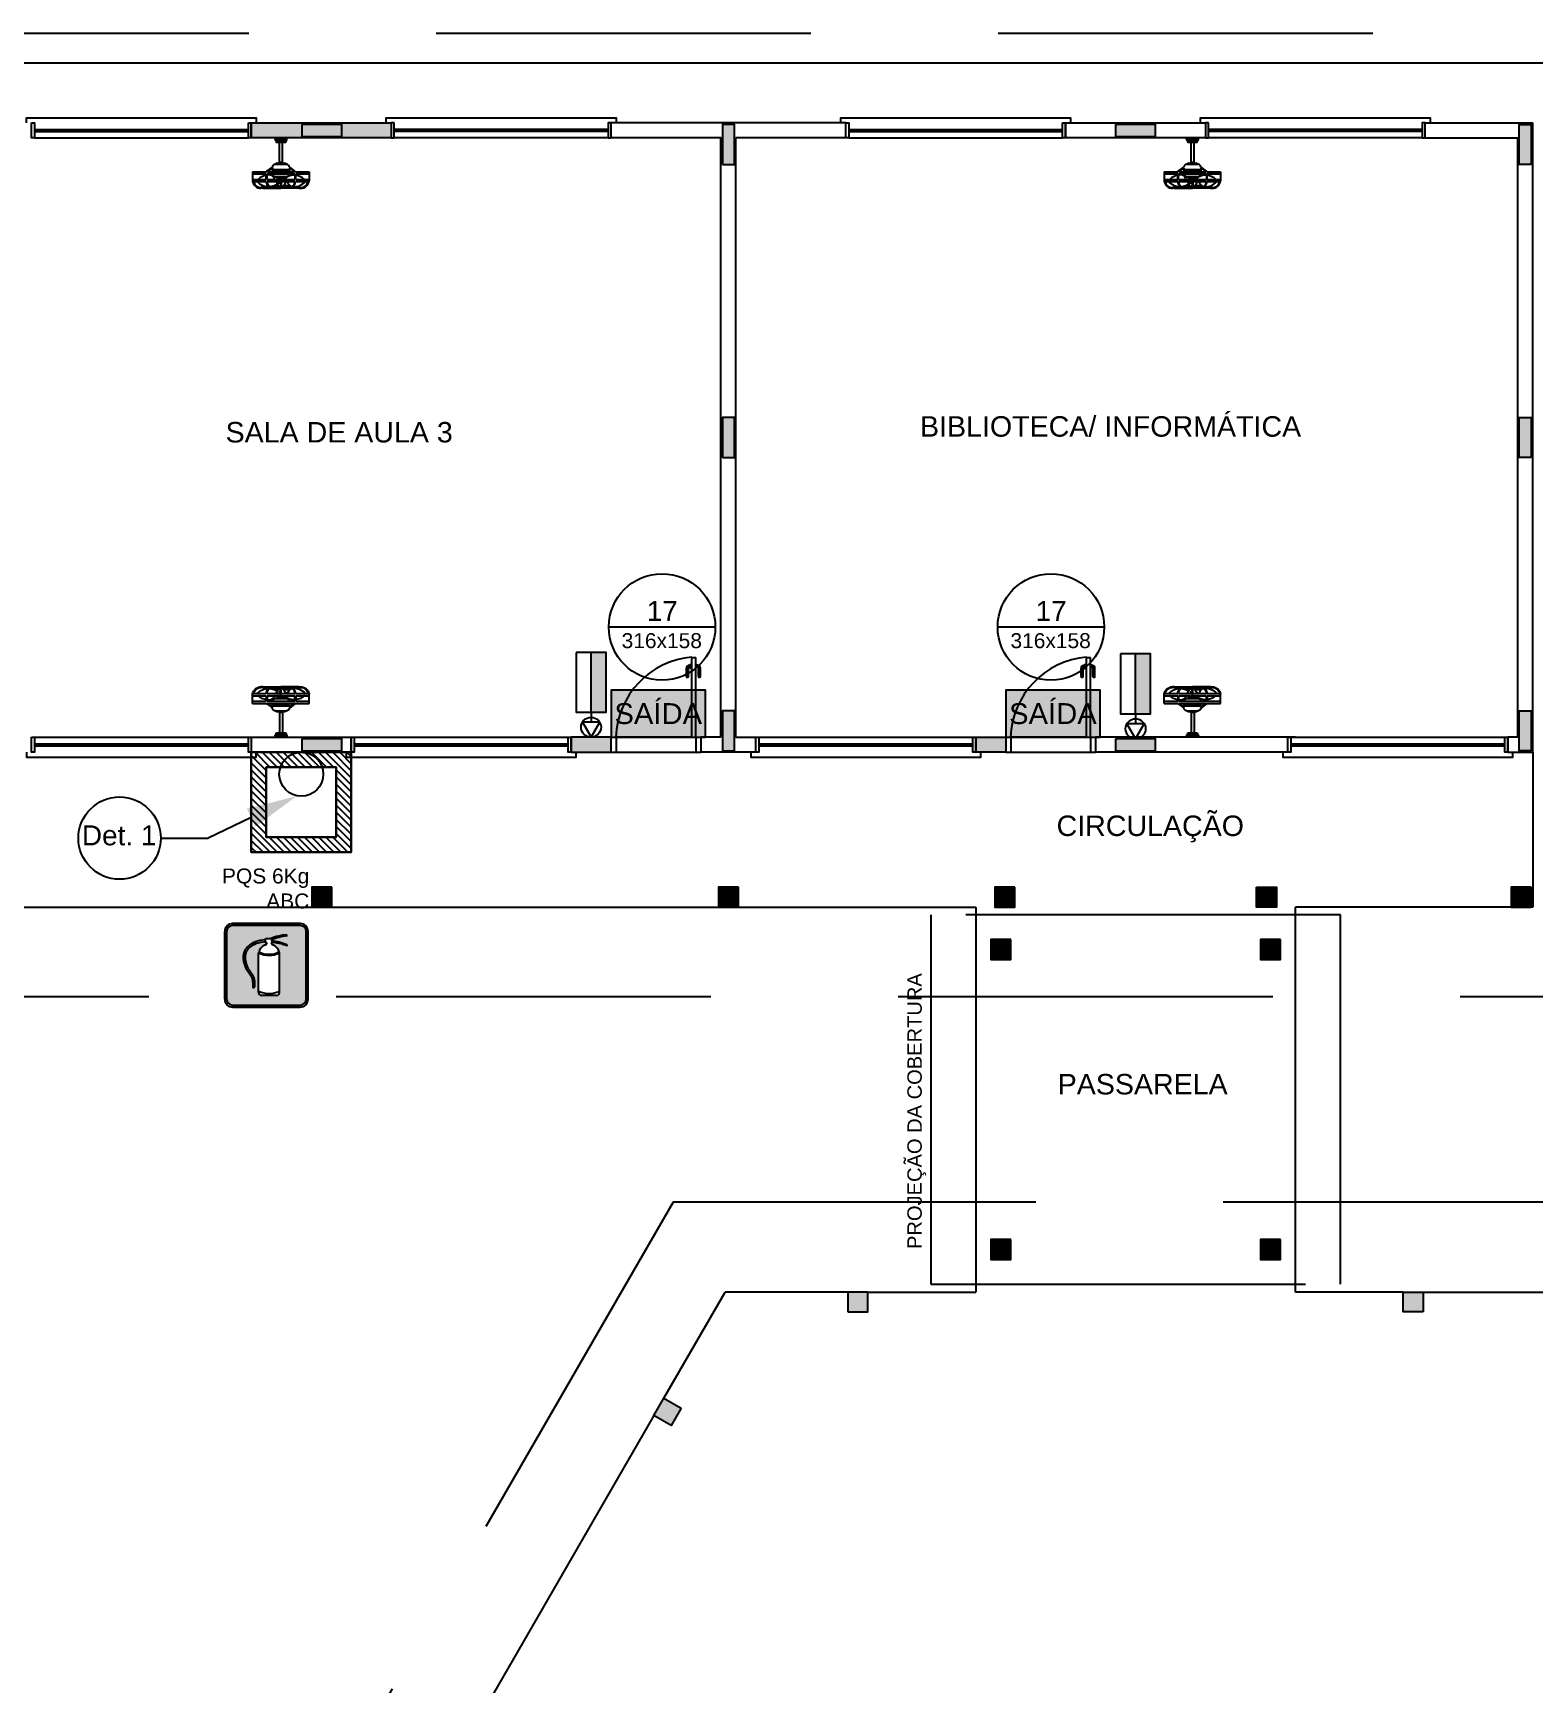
# Model space of a CAD drawing. Header units: centimetres. Extents: x 6807 to 16527, y -130 to 6110.
# Drawn here: x 11061 to 12563, y 3521 to 5174 of the extents above; entities that cross this region are included whole.
import ezdxf
from ezdxf.enums import TextEntityAlignment as Align

# ---------------------------------------------------------------- set-up
doc = ezdxf.new("R2010")
doc.units = ezdxf.units.CM
doc.header["$LTSCALE"] = 10
doc.linetypes.add('TRACEJADO_G', pattern=[0.375, 0.25, -0.125])
for name, color, linetype in [('_TERREO', 7, 'Continuous'), ('A-03_ILU', 3, 'Continuous'), ('A-COTAS', 1, 'Continuous'), ('A-PAREDE', 5, 'Continuous'), ('A-PISOS-CTEL', 2, 'TRACEJADO_G'), ('A-PISOS-NIVEL', 1, 'Continuous'), ('A-PORTA', 3, 'Continuous'), ('A-SOLEIRA', 1, 'Continuous'), ('ACES-I', 251, 'Continuous'), ('AQ-ALV', 251, 'Continuous'), ('AR-ESQ', 2, 'Continuous'), ('ARQ-TXT-1_050', 2, 'Continuous'), ('ARQ-TXT-1_075', 2, 'Continuous'), ('INCENDIO', 5, 'FENCELINE2'), ('s-251', 250, 'Continuous'), ('t20_ILU', 1, 'Continuous'), ('TIPO_A-03_ILU', 3, 'Continuous'), ('TIPO_t20_ILU', 1, 'Continuous'), ('TIPO_t20INC', 1, 'Continuous')]:
    doc.layers.add(name, color=color, linetype=linetype)
doc.styles.add('ESC-50-A20', font='arial.ttf', dxfattribs={"height": 0.1})
doc.styles.add('T15', font='arial.ttf', dxfattribs={"height": 0.15})
doc.styles.add('T20', font='arial.ttf', dxfattribs={"height": 0.2})
doc.linetypes.add('FENCELINE2', pattern='A,6.35,-2.54,[132,ltypeshp.shx,S=2.54,R=0,X=-2.54,Y=0],-2.54,25.4', length=36.83)

# ---------------------------------------------------------------- blocks, each defined once
blk = doc.blocks.new('*U1')
h = blk.add_hatch(color=92)
h.dxf.hatch_style = 1
h.paths.add_polyline_path([(12.59, -6.3), (12.59, 0), (-0.01, 0), (-0.01, -6.3)])
at = {"layer": 's-251', "color": 1}
blk.add_lwpolyline([(12.59, -6.3), (12.59, 0), (-0.01, 0), (-0.01, -6.3)], close=True, dxfattribs=at)
at = {"color": 255, "style": 'T20'}
blk.add_text('SAÍDA', height=2.791, dxfattribs=at).set_placement((6.29, -3.15), align=Align.MIDDLE_CENTER)
blk = doc.blocks.new('A$C1CA961C3')
h = blk.add_hatch(color=253)
h.dxf.hatch_style = 1
h.paths.add_polyline_path([(30, 85), (15, 85), (15, 25), (30, 25)])
for p, q in [((15, 25), (15, 85)), ((15, 25), (15, 15)), ((6.3, 15), (15, 0)), ((23.7, 15), (6.3, 15)), ((15, 0), (23.7, 15))]:
    blk.add_line(p, q)
blk.add_lwpolyline([(0, 85), (0, 25), (30, 25), (30, 85), (0, 85)])
blk.add_circle((15, 10), 10)
blk = doc.blocks.new('A$C546B36FD')
h = blk.add_hatch()
h.set_pattern_fill('_USER', color=250, scale=5, angle=45, style=0, pattern_type=0)
h.set_pattern_definition([(135, (35.575, -31.72434), (0.03535534, 0.03535534), [])])
h.paths.add_polyline_path([(0, 1), (0, 0), (1, 0), (1, 1)])
h.paths.add_polyline_path([(0.15, 0.85), (0.15, 0.15), (0.85, 0.15), (0.85, 0.85)], flags=16)
at = {"color": 2, "linetype": 'Continuous'}
for points in [[(0, 0), (1, 0), (1, 1), (0, 1)], [(0.15, 0.15), (0.85, 0.15), (0.85, 0.85), (0.15, 0.85)]]:
    blk.add_lwpolyline(points, close=True, dxfattribs=at)
blk = doc.blocks.new('A$C4FD14C5E')
at = {"layer": 'AQ-ALV'}
h = blk.add_hatch(color=10, dxfattribs=at)
h.paths.add_polyline_path([(0.014, 0.531, -0.414214), (0.056, 0.573), (0.531, 0.573, -0.414214), (0.573, 0.531), (0.573, 0.056, -0.414214), (0.531, 0.014), (0.056, 0.014, -0.414214), (0.014, 0.056)])
h.paths.add_polyline_path([(0.435, 0.432, 0.066102), (0.33, 0.455), (0.33, 0.451), (0.326, 0.451, 0.255211), (0.339, 0.437, -0.26601), (0.385, 0.381), (0.385, 0.102, -0.414214), (0.365, 0.083), (0.259, 0.083, -0.414214), (0.239, 0.102), (0.239, 0.381, -0.26601), (0.286, 0.437, 0.255211), (0.299, 0.451), (0.287, 0.451), (0.287, 0.459), (0.268, 0.457), (0.251, 0.454), (0.236, 0.45), (0.222, 0.446), (0.211, 0.441), (0.201, 0.436), (0.192, 0.431), (0.184, 0.426), (0.178, 0.421), (0.172, 0.416), (0.167, 0.412), (0.163, 0.407), (0.16, 0.402), (0.157, 0.398), (0.154, 0.393), (0.152, 0.388), (0.15, 0.383), (0.148, 0.378), (0.147, 0.373), (0.145, 0.367), (0.145, 0.362), (0.144, 0.356), (0.144, 0.35), (0.144, 0.343), (0.144, 0.337), (0.145, 0.33), (0.146, 0.324), (0.148, 0.317), (0.15, 0.31), (0.152, 0.303), (0.154, 0.297), (0.156, 0.291), (0.159, 0.285), (0.162, 0.279), (0.164, 0.273), (0.167, 0.267), (0.17, 0.262), (0.174, 0.257), (0.177, 0.252), (0.18, 0.248), (0.183, 0.244), (0.185, 0.239), (0.188, 0.235), (0.191, 0.232), (0.193, 0.228), (0.195, 0.225), (0.198, 0.221), (0.199, 0.218), (0.201, 0.215), (0.203, 0.211), (0.204, 0.208), (0.205, 0.205), (0.206, 0.201), (0.207, 0.197), (0.208, 0.193), (0.208, 0.189), (0.209, 0.184), (0.21, 0.179), (0.21, 0.174), (0.211, 0.168), (0.211, 0.162), (0.211, 0.156), (0.211, 0.15), (0.211, 0.143, -1), (0.198, 0.143), (0.198, 0.149), (0.198, 0.155), (0.198, 0.161), (0.197, 0.167), (0.197, 0.172), (0.196, 0.178), (0.196, 0.183), (0.195, 0.187), (0.195, 0.191), (0.194, 0.195), (0.193, 0.198), (0.192, 0.201), (0.191, 0.204), (0.19, 0.206), (0.189, 0.209), (0.188, 0.211), (0.186, 0.214), (0.184, 0.217), (0.182, 0.221), (0.18, 0.224), (0.177, 0.228), (0.174, 0.232), (0.172, 0.236), (0.169, 0.241), (0.165, 0.245), (0.162, 0.25), (0.159, 0.255), (0.156, 0.261), (0.153, 0.267), (0.15, 0.273), (0.147, 0.279), (0.144, 0.286), (0.141, 0.292), (0.139, 0.299), (0.137, 0.307), (0.135, 0.314), (0.133, 0.321), (0.132, 0.328), (0.131, 0.335), (0.131, 0.343), (0.131, 0.35), (0.131, 0.357), (0.131, 0.363), (0.132, 0.37), (0.134, 0.376), (0.135, 0.382), (0.137, 0.388), (0.14, 0.394), (0.142, 0.399), (0.145, 0.405), (0.149, 0.41), (0.153, 0.415), (0.158, 0.421), (0.163, 0.426), (0.169, 0.431), (0.177, 0.437), (0.185, 0.442), (0.194, 0.448), (0.205, 0.453), (0.218, 0.458), (0.232, 0.463), (0.248, 0.467), (0.266, 0.47), (0.287, 0.473), (0.287, 0.473), (0.287, 0.481), (0.323, 0.481, -0.086495), (0.435, 0.507, -1), (0.435, 0.5, 0.06701), (0.33, 0.473), (0.33, 0.464, -0.083547), (0.438, 0.438, -1)], flags=16)
at = {"color": 1}
for p, q in [((0.531, 0.587), (0.056, 0.587)), ((0, 0.531), (0, 0.056)), ((0.014, 0.531), (0.014, 0.056)), ((0.531, 0.573), (0.056, 0.573)), ((0.248, 0.467), (0.232, 0.463)), ((0.266, 0.47), (0.248, 0.467)), ((0.287, 0.473), (0.266, 0.47)), ((0.287, 0.481), (0.323, 0.481)), ((0.287, 0.451), (0.287, 0.481)), ((0.33, 0.473), (0.33, 0.464)), ((0.573, 0.056), (0.573, 0.531)), ((0.587, 0.056), (0.587, 0.531)), ((0.132, 0.37), (0.131, 0.363)), ((0.131, 0.363), (0.131, 0.357)), ((0.131, 0.357), (0.131, 0.35)), ((0.131, 0.35), (0.131, 0.343)), ((0.134, 0.376), (0.132, 0.37)), ((0.135, 0.382), (0.134, 0.376)), ((0.137, 0.388), (0.135, 0.382)), ((0.14, 0.394), (0.137, 0.388)), ((0.142, 0.399), (0.14, 0.394)), ((0.145, 0.405), (0.142, 0.399)), ((0.145, 0.362), (0.144, 0.356)), ((0.144, 0.356), (0.144, 0.35)), ((0.144, 0.35), (0.144, 0.343)), ((0.149, 0.41), (0.145, 0.405)), ((0.147, 0.373), (0.145, 0.367)), ((0.145, 0.367), (0.145, 0.362)), ((0.148, 0.378), (0.147, 0.373)), ((0.15, 0.383), (0.148, 0.378)), ((0.153, 0.415), (0.149, 0.41)), ((0.152, 0.388), (0.15, 0.383)), ((0.154, 0.393), (0.152, 0.388)), ((0.158, 0.421), (0.153, 0.415)), ((0.157, 0.398), (0.154, 0.393)), ((0.16, 0.402), (0.157, 0.398)), ((0.163, 0.426), (0.158, 0.421)), ((0.163, 0.407), (0.16, 0.402)), ((0.169, 0.431), (0.163, 0.426)), ((0.167, 0.412), (0.163, 0.407)), ((0.172, 0.416), (0.167, 0.412)), ((0.177, 0.437), (0.169, 0.431)), ((0.178, 0.421), (0.172, 0.416)), ((0.185, 0.442), (0.177, 0.437)), ((0.184, 0.426), (0.178, 0.421)), ((0.192, 0.431), (0.184, 0.426)), ((0.194, 0.448), (0.185, 0.442)), ((0.201, 0.436), (0.192, 0.431)), ((0.205, 0.453), (0.194, 0.448)), ((0.211, 0.441), (0.201, 0.436)), ((0.218, 0.458), (0.205, 0.453)), ((0.222, 0.446), (0.211, 0.441)), ((0.232, 0.463), (0.218, 0.458)), ((0.236, 0.45), (0.222, 0.446)), ((0.251, 0.454), (0.236, 0.45)), ((0.239, 0.102), (0.239, 0.381)), ((0.268, 0.457), (0.251, 0.454)), ((0.287, 0.459), (0.268, 0.457)), ((0.299, 0.451), (0.287, 0.451)), ((0.33, 0.451), (0.326, 0.451)), ((0.33, 0.455), (0.33, 0.451)), ((0.385, 0.102), (0.385, 0.381)), ((0.131, 0.343), (0.131, 0.335)), ((0.131, 0.335), (0.132, 0.328)), ((0.132, 0.328), (0.133, 0.321)), ((0.133, 0.321), (0.135, 0.314)), ((0.135, 0.314), (0.137, 0.307)), ((0.137, 0.307), (0.139, 0.299)), ((0.139, 0.299), (0.141, 0.292)), ((0.141, 0.292), (0.144, 0.286)), ((0.144, 0.343), (0.144, 0.337)), ((0.144, 0.337), (0.145, 0.33)), ((0.144, 0.286), (0.147, 0.279)), ((0.145, 0.33), (0.146, 0.324)), ((0.146, 0.324), (0.148, 0.317)), ((0.147, 0.279), (0.15, 0.273)), ((0.148, 0.317), (0.15, 0.31)), ((0.15, 0.31), (0.152, 0.303)), ((0.15, 0.273), (0.153, 0.267)), ((0.152, 0.303), (0.154, 0.297)), ((0.153, 0.267), (0.156, 0.261)), ((0.154, 0.297), (0.156, 0.291)), ((0.156, 0.291), (0.159, 0.285)), ((0.156, 0.261), (0.159, 0.255)), ((0.159, 0.285), (0.162, 0.279)), ((0.159, 0.255), (0.162, 0.25)), ((0.162, 0.279), (0.164, 0.273)), ((0.162, 0.25), (0.165, 0.245)), ((0.164, 0.273), (0.167, 0.267)), ((0.165, 0.245), (0.169, 0.241)), ((0.167, 0.267), (0.17, 0.262)), ((0.169, 0.241), (0.172, 0.236)), ((0.17, 0.262), (0.174, 0.257)), ((0.172, 0.236), (0.174, 0.232)), ((0.174, 0.257), (0.177, 0.252)), ((0.177, 0.252), (0.18, 0.248)), ((0.18, 0.248), (0.183, 0.244)), ((0.183, 0.244), (0.185, 0.239)), ((0.185, 0.239), (0.188, 0.235)), ((0.188, 0.235), (0.191, 0.232)), ((0.174, 0.232), (0.177, 0.228)), ((0.177, 0.228), (0.18, 0.224)), ((0.18, 0.224), (0.182, 0.221)), ((0.182, 0.221), (0.184, 0.217)), ((0.184, 0.217), (0.186, 0.214)), ((0.186, 0.214), (0.188, 0.211)), ((0.188, 0.211), (0.189, 0.209)), ((0.189, 0.209), (0.19, 0.206)), ((0.19, 0.206), (0.191, 0.204)), ((0.191, 0.232), (0.193, 0.228)), ((0.191, 0.204), (0.192, 0.201)), ((0.192, 0.201), (0.193, 0.198)), ((0.193, 0.228), (0.195, 0.225)), ((0.193, 0.198), (0.194, 0.195)), ((0.194, 0.195), (0.195, 0.191)), ((0.195, 0.225), (0.198, 0.221)), ((0.195, 0.191), (0.195, 0.187)), ((0.195, 0.187), (0.196, 0.183)), ((0.196, 0.183), (0.196, 0.178)), ((0.196, 0.178), (0.197, 0.172)), ((0.197, 0.172), (0.197, 0.167)), ((0.197, 0.167), (0.198, 0.161)), ((0.198, 0.221), (0.199, 0.218)), ((0.198, 0.161), (0.198, 0.155)), ((0.198, 0.155), (0.198, 0.149)), ((0.198, 0.149), (0.198, 0.143)), ((0.199, 0.218), (0.201, 0.215)), ((0.201, 0.215), (0.203, 0.211)), ((0.203, 0.211), (0.204, 0.208)), ((0.204, 0.208), (0.205, 0.205)), ((0.205, 0.205), (0.206, 0.201)), ((0.206, 0.201), (0.207, 0.197)), ((0.207, 0.197), (0.208, 0.193)), ((0.208, 0.193), (0.208, 0.189)), ((0.208, 0.189), (0.209, 0.184)), ((0.209, 0.184), (0.21, 0.179)), ((0.21, 0.179), (0.21, 0.174)), ((0.21, 0.174), (0.211, 0.168)), ((0.211, 0.168), (0.211, 0.162)), ((0.211, 0.162), (0.211, 0.156)), ((0.211, 0.156), (0.211, 0.15)), ((0.211, 0.15), (0.211, 0.143)), ((0.056, 0.014), (0.531, 0.014)), ((0.259, 0.083), (0.365, 0.083)), ((0.056, 0), (0.531, 0))]:
    blk.add_line(p, q, dxfattribs=at)
at = {"color": 1, "linetype": 'Continuous'}
blk.add_line((0.287, 0.473), (0.287, 0.473), dxfattribs=at)
at = {"color": 1}
for centre, radius, start, end in [((0.056, 0.531), 0.0559, 90, 180), ((0.531, 0.531), 0.0559, 0, 90), ((0.056, 0.531), 0.0419, 90, 180), ((0.455, 0.173), 0.335, 93.4798, 113.2537), ((0.485, 0.094), 0.409, 96.9533, 112.2879), ((0.435, 0.504), 0.00332, 273.4798, 93.4798), ((0.531, 0.531), 0.0419, 0, 90), ((0.312, 0.368), 0.0735, 110.4418, 170.0269), ((0.312, 0.535), 0.171, 244.7247, 295.2753), ((0.312, 0.535), 0.164, 244.2048, 295.7952), ((0.279, 0.456), 0.0199, 290.4418, 347.7095), ((0.346, 0.456), 0.0199, 192.2905, 249.5582), ((0.305, 0.13), 0.335, 66.7612, 85.8644), ((0.297, 0.047), 0.409, 70.2347, 85.362), ((0.313, 0.368), 0.0735, 9.9731, 69.5582), ((0.436, 0.435), 0.00332, 246.7612, 66.7612), ((0.205, 0.143), 0.00663, 180.503, 0.503), ((0.056, 0.056), 0.0559, 180, 270), ((0.056, 0.056), 0.0419, 180, 270), ((0.312, 0.266), 0.171, 244.7247, 295.2753), ((0.259, 0.102), 0.0199, 180, 270), ((0.365, 0.102), 0.0199, 270, 0), ((0.531, 0.056), 0.0559, 270, 0), ((0.531, 0.056), 0.0419, 270, 360)]:
    blk.add_arc(centre, radius, start, end, dxfattribs=at)
blk = doc.blocks.new('A$C4CB241E8')
at = {"layer": 'ACES-I'}
for p, q in [((0.224, 0.5), (0.344, 0.5)), ((0.224, 0.49), (0.224, 0.5)), ((0.344, 0.49), (0.344, 0.5)), ((0.234, 0.48), (0.334, 0.48)), ((0.234, 0.47), (0.234, 0.48)), ((0.244, 0.46), (0.324, 0.46)), ((0.269, 0.252), (0.269, 0.46)), ((0.299, 0.252), (0.299, 0.46)), ((0.334, 0.47), (0.334, 0.48)), ((0, 0.166), (0, 0.074)), ((0, 0.166), (0.137, 0.166)), ((0.137, 0.166), (0.142, 0.17)), ((0.142, 0.17), (0.198, 0.212)), ((0.198, 0.203), (0.148, 0.166)), ((0.148, 0.166), (0.42, 0.166)), ((0.198, 0.203), (0.198, 0.166)), ((0.198, 0.189), (0.368, 0.189)), ((0.198, 0.182), (0.273, 0.182)), ((0.226, 0.24), (0.339, 0.24)), ((0.277, 0.257), (0.277, 0.253)), ((0.277, 0.253), (0.281, 0.243)), ((0.287, 0.258), (0.279, 0.258)), ((0.288, 0.253), (0.284, 0.243)), ((0.288, 0.253), (0.288, 0.257)), ((0.293, 0.182), (0.368, 0.182)), ((0.424, 0.172), (0.368, 0.213)), ((0.368, 0.205), (0.368, 0.166)), ((0.368, 0.205), (0.42, 0.166)), ((0.431, 0.166), (0.424, 0.172)), ((0.431, 0.166), (0.565, 0.166)), ((0.565, 0.166), (0.565, 0.074)), ((0, 0.145), (0.137, 0.145)), ((0, 0.089), (0.055, 0.089)), ((0.008, 0.067), (0.046, 0.067)), ((0.046, 0.067), (0.137, 0.067)), ((0.055, 0.089), (0.137, 0.089)), ((0.102, 0.007), (0.083, 0.007)), ((0.102, 0), (0.083, 0)), ((0.102, 0.007), (0.174, 0.007)), ((0.102, 0), (0.283, 0)), ((0.137, 0.131), (0.137, 0.145)), ((0.137, 0.089), (0.137, 0.131)), ((0.144, 0.145), (0.424, 0.145)), ((0.144, 0.132), (0.144, 0.145)), ((0.144, 0.089), (0.144, 0.132)), ((0.144, 0.089), (0.424, 0.089)), ((0.144, 0.067), (0.279, 0.067)), ((0.203, 0.007), (0.279, 0.007)), ((0.215, 0.027), (0.258, 0.027)), ((0.268, 0.043), (0.268, 0.067)), ((0.276, 0.118), (0.276, 0.099)), ((0.279, 0.067), (0.279, 0.009)), ((0.279, 0.067), (0.286, 0.067)), ((0.279, 0.009), (0.279, 0.007)), ((0.283, 0.089), (0.283, 0.067)), ((0.463, 0), (0.283, 0)), ((0.286, 0.067), (0.286, 0.009)), ((0.286, 0.067), (0.422, 0.067)), ((0.286, 0.009), (0.286, 0.007)), ((0.286, 0.007), (0.362, 0.007)), ((0.29, 0.118), (0.29, 0.099)), ((0.307, 0.027), (0.373, 0.027)), ((0.463, 0.007), (0.392, 0.007)), ((0.424, 0.145), (0.424, 0.089)), ((0.429, 0.067), (0.526, 0.067)), ((0.431, 0.145), (0.565, 0.145)), ((0.431, 0.13), (0.431, 0.145)), ((0.431, 0.089), (0.431, 0.13)), ((0.431, 0.089), (0.519, 0.089)), ((0.463, 0.007), (0.482, 0.007)), ((0.463, 0), (0.482, 0)), ((0.519, 0.089), (0.565, 0.089)), ((0.526, 0.067), (0.557, 0.067))]:
    blk.add_line(p, q, dxfattribs=at)
blk.add_lwpolyline([(0.273, 0.184), (0.273, 0.175), (0.293, 0.175), (0.293, 0.184)], close=True, dxfattribs=at)
for points in [[(0.246, 0.099), (0.246, 0.089)], [(0.323, 0.089), (0.323, 0.099), (0.246, 0.099)], [(0.246, 0.08), (0.246, 0.08)]]:
    blk.add_lwpolyline(points, dxfattribs=at)
for centre, radius, start, end in [((0.234, 0.49), 0.01, 180, 270), ((0.244, 0.47), 0.01, 180, 270), ((0.324, 0.47), 0.01, 270, 0), ((0.334, 0.49), 0.01, 270, 0), ((0.226, 0.212), 0.0283, 90, 180), ((0.283, 0.105), 0.148, 92.0593, 114.7191), ((0.242, 0.245), 0.00548, 36.9061, 175.1771), ((0.279, 0.257), 0.00141, 90, 180), ((0.283, 0.251), 0.00548, 13.9839, 166.0161), ((0.283, 0.244), 0.00141, 202.3134, 337.6866), ((0.287, 0.257), 0.00141, 0, 90), ((0.283, 0.105), 0.148, 65.2809, 87.9407), ((0.323, 0.245), 0.00548, 4.8229, 143.0939), ((0.339, 0.212), 0.0283, 3.732, 90), ((0.083, 0.084), 0.0836, 187.0241, 270.1403), ((0.083, 0.084), 0.0766, 192.4617, 270.1403), ((0.158, 0.164), 0.148, 220.8847, 270.7317), ((0.161, -0.014), 0.147, 99.4474, 135.8987), ((0.204, 0.067), 0.0671, 179.7166, 229.3446), ((0.161, -0.014), 0.147, 87.3551, 96.6689), ((0.204, 0.067), 0.06, 179.6832, 237.0138), ((0.204, 0.067), 0.0671, 229.3446, 243.4575), ((0.168, 0.133), 0, 90, 303.5739), ((0.165, 0.08), 0.0536, 23.5592, 86.613), ((0.158, 0.164), 0.148, 274.9997, 292.3413), ((0.204, 0.067), 0.06, 237.0138, 269.6517), ((0.226, 0.147), 0.0283, 182.9729, 248.6249), ((0.214, 0.101), 2.511308197128957e-15, 227.1184, 0), ((0.276, 0.127), 0.0676, 202.5993, 214.7226), ((0.158, 0.164), 0.148, 292.3413, 305.8305), ((0.283, 0.252), 0.148, 243.1417, 267.262), ((0.283, 1.064), 0.946, 265.9464, 274.0536), ((0.345, 0.107), 0.118, 199.8598, 236.3515), ((0.44, -0.107), 0.228, 134.8376, 138.9912), ((0.44, -0.107), 0.228, 130.1268, 132.3872), ((0.221, 0.107), 0.118, 303.6485, 317.1616), ((0.283, 0.252), 0.148, 272.738, 296.8583), ((0.221, 0.107), 0.118, 317.1616, 340.1402), ((0.415, -0.018), 0.148, 92.2685, 128.5678), ((0.297, 0.02), 0.0676, 22.5993, 43.7437), ((0.339, 0.147), 0.0283, 291.3751, 357.0271), ((0.409, 0.067), 0.0536, 203.5592, 228.099), ((0.362, 0.067), 0.06, 270.3483, 301.6358), ((0.409, 0.067), 0.0536, 228.099, 252.8541), ((0.362, 0.067), 0.0671, 296.5425, 307.5309), ((0.362, 0.067), 0.06, 301.6358, 0.3168), ((0.413, 0.161), 0.147, 266.0889, 320.6458), ((0.362, 0.067), 0.0671, 307.5309, 0.2834), ((0.415, -0.018), 0.148, 86.601, 92.2685), ((0.415, -0.018), 0.148, 45.7177, 83.837), ((0.482, 0.084), 0.0836, 269.8597, 352.9759), ((0.482, 0.084), 0.0766, 269.8597, 347.5383)]:
    blk.add_arc(centre, radius, start, end, dxfattribs=at)

msp = doc.modelspace()

# ---------------------------------------------------------------- hatches: boundary and pattern name
h = msp.add_hatch(color=252)
h.dxf.hatch_style = 1
h.paths.add_polyline_path([(11324.5, 4409.7), (11283.7, 4379.2), (11275.1, 4397.3)])
at = {"layer": 'A-COTAS'}
h = msp.add_hatch(color=253, dxfattribs=at)
h.set_gradient(color1=(173, 173, 173), color2=(173, 173, 173))
h.paths.add_polyline_path([(11419.5, 5083.8), (11279.5, 5083.8), (11279.5, 5068.8), (11419.5, 5068.8)])
h.paths.add_polyline_path([(11330, 5082.3), (11370, 5082.3), (11370, 5070.3), (11330, 5070.3)], flags=16)
h = msp.add_hatch(color=253, dxfattribs=at)
h.set_gradient(color1=(173, 173, 173), color2=(173, 173, 173))
h.paths.add_polyline_path([(11330, 5082.3), (11330, 5070.3), (11370, 5070.3), (11370, 5082.3)])
h = msp.add_hatch(color=253, dxfattribs=at)
h.set_gradient(color1=(173, 173, 173), color2=(173, 173, 173))
h.paths.add_polyline_path([(11751, 5042.3), (11763, 5042.3), (11763, 5082.3), (11751, 5082.3)])
h = msp.add_hatch(color=253, dxfattribs=at)
h.set_gradient(color1=(173, 173, 173), color2=(173, 173, 173))
h.paths.add_polyline_path([(12144.5, 5082.3), (12144.5, 5070.3), (12184.5, 5070.3), (12184.5, 5082.3)])
h = msp.add_hatch(color=253, dxfattribs=at)
h.set_gradient(color1=(173, 173, 173), color2=(173, 173, 173))
h.paths.add_polyline_path([(12560.5, 5042.3), (12548.5, 5042.3), (12548.5, 5082.3), (12560.5, 5082.3)])
h = msp.add_hatch(color=251, dxfattribs=at)
h.set_gradient(color1=(173, 173, 173), color2=(173, 173, 173))
h.paths.add_polyline_path([(11751, 4748.8), (11763, 4748.8), (11763, 4788.8), (11751, 4788.8)])
h = msp.add_hatch(color=251, dxfattribs=at)
h.dxf.hatch_style = 1
h.paths.add_polyline_path([(11751, 4748.8), (11763, 4748.8), (11763, 4788.8), (11751, 4788.8)])
h = msp.add_hatch(color=251, dxfattribs=at)
h.set_gradient(color1=(173, 173, 173), color2=(173, 173, 173))
h.paths.add_polyline_path([(12548.5, 4748.8), (12560.5, 4748.8), (12560.5, 4788.8), (12548.5, 4788.8)])
h = msp.add_hatch(color=251, dxfattribs=at)
h.dxf.hatch_style = 1
h.paths.add_polyline_path([(12548.5, 4748.8), (12560.5, 4748.8), (12560.5, 4788.8), (12548.5, 4788.8)])
h = msp.add_hatch(color=253, dxfattribs=at)
h.set_gradient(color1=(173, 173, 173), color2=(173, 173, 173))
h.paths.add_polyline_path([(11751, 4455.3), (11763, 4455.3), (11763, 4495.3), (11751, 4495.3)])
h = msp.add_hatch(color=253, dxfattribs=at)
h.set_gradient(color1=(173, 173, 173), color2=(173, 173, 173))
h.paths.add_polyline_path([(12560.5, 4455.3), (12548.5, 4455.3), (12548.5, 4495.3), (12560.5, 4495.3)])
h = msp.add_hatch(color=253, dxfattribs=at)
h.set_gradient(color1=(173, 173, 173), color2=(173, 173, 173))
h.paths.add_polyline_path([(11330, 4467.3), (11330, 4455.3), (11370, 4455.3), (11370, 4467.3)])
h = msp.add_hatch(color=253, dxfattribs=at)
h.set_gradient(color1=(173, 173, 173), color2=(173, 173, 173))
h.paths.add_polyline_path([(11639.5, 4468.8), (11599.5, 4468.8), (11599.5, 4453.8), (11639.5, 4453.8)])
h = msp.add_hatch(color=253, dxfattribs=at)
h.set_gradient(color1=(173, 173, 173), color2=(173, 173, 173))
h.paths.add_polyline_path([(12034.5, 4468.8), (12004.5, 4468.8), (12004.5, 4453.8), (12034.5, 4453.8)])
h = msp.add_hatch(color=253, dxfattribs=at)
h.set_gradient(color1=(173, 173, 173), color2=(173, 173, 173))
h.paths.add_polyline_path([(12144.5, 4467.3), (12144.5, 4455.3), (12184.5, 4455.3), (12184.5, 4467.3)])
h = msp.add_hatch(color=253, dxfattribs=at)
h.set_gradient(color1=(173, 173, 173), color2=(173, 173, 173))
h.paths.add_polyline_path([(11360, 4318.8), (11340, 4318.8), (11340, 4298.8), (11360, 4298.8)])
h = msp.add_hatch(color=253, dxfattribs=at)
h.set_gradient(color1=(173, 173, 173), color2=(173, 173, 173))
h.paths.add_polyline_path([(11767, 4318.8), (11747, 4318.8), (11747, 4298.8), (11767, 4298.8)])
h = msp.add_hatch(color=253, dxfattribs=at)
h.set_gradient(color1=(173, 173, 173), color2=(173, 173, 173))
h.paths.add_polyline_path([(12043.5, 4318.8), (12023.5, 4318.8), (12023.5, 4298.8), (12043.5, 4298.8)])
h = msp.add_hatch(color=253, dxfattribs=at)
h.set_gradient(color1=(173, 173, 173), color2=(173, 173, 173))
h.paths.add_polyline_path([(12285.6, 4318.8), (12305.6, 4318.8), (12305.6, 4298.8), (12285.6, 4298.8)])
h = msp.add_hatch(color=253, dxfattribs=at)
h.set_gradient(color1=(173, 173, 173), color2=(173, 173, 173))
h.paths.add_polyline_path([(12560.5, 4318.8), (12540.5, 4318.8), (12540.5, 4298.8), (12560.5, 4298.8)])
h = msp.add_hatch(color=253, dxfattribs=at)
h.set_gradient(color1=(173, 173, 173), color2=(173, 173, 173))
h.paths.add_polyline_path([(12039.5, 4266.3), (12019.5, 4266.3), (12019.5, 4246.3), (12039.5, 4246.3)])
h = msp.add_hatch(color=253, dxfattribs=at)
h.set_gradient(color1=(173, 173, 173), color2=(173, 173, 173))
h.paths.add_polyline_path([(12309.5, 4266.3), (12289.5, 4266.3), (12289.5, 4246.3), (12309.5, 4246.3)])
h = msp.add_hatch(color=253, dxfattribs=at)
h.set_gradient(color1=(173, 173, 173), color2=(173, 173, 173))
h.paths.add_polyline_path([(12039.5, 3965.9), (12019.5, 3965.9), (12019.5, 3945.9), (12039.5, 3945.9)])
h = msp.add_hatch(color=253, dxfattribs=at)
h.set_gradient(color1=(173, 173, 173), color2=(173, 173, 173))
h.paths.add_polyline_path([(12309.5, 3965.9), (12289.5, 3965.9), (12289.5, 3945.9), (12309.5, 3945.9)])
h = msp.add_hatch(color=253, dxfattribs=at)
h.set_gradient(color1=(173, 173, 173), color2=(173, 173, 173))
h.paths.add_polyline_path([(12911, 3091.9), (12899.5, 3091.9), (12897.3, 3088.2), (12911, 3080.4)])
h.paths.add_polyline_path([(12922.5, 3091.9), (12911, 3091.9), (12911, 3080.4), (12914.7, 3078.2)])
h.paths.add_polyline_path([(12911, 3103.4), (12911, 3091.9), (12922.5, 3091.9), (12924.7, 3095.6)])
h.paths.add_polyline_path([(12911, 3103.4), (12907.3, 3105.6), (12899.5, 3091.9), (12911, 3091.9)])
h.paths.add_polyline_path([(12922.5, 3311.9), (12911, 3311.9), (12911, 3300.4), (12924.7, 3308.2)])
h.paths.add_polyline_path([(12914.7, 3325.6), (12911, 3323.4), (12911, 3311.9), (12922.5, 3311.9)])
h.paths.add_polyline_path([(12911, 3323.4), (12897.3, 3315.6), (12899.5, 3311.9), (12911, 3311.9)])
h.paths.add_polyline_path([(12911, 3311.9), (12899.5, 3311.9), (12907.3, 3298.2), (12911, 3300.4)])
h.paths.add_polyline_path([(12646.7, 3789.7), (12644.6, 3793.4), (12633, 3793.4), (12633, 3781.8)])
h.paths.add_polyline_path([(12636.7, 3807), (12633, 3804.9), (12633, 3793.4), (12644.6, 3793.4)])
h.paths.add_polyline_path([(12633, 3804.9), (12619.4, 3797), (12621.5, 3793.4), (12633, 3793.4)])
h.paths.add_polyline_path([(12633, 3793.4), (12621.5, 3793.4), (12629.4, 3779.7), (12633, 3781.8)])
h.paths.add_polyline_path([(12452.5, 3903.4), (12442.5, 3903.4), (12442.5, 3893.4), (12452.5, 3893.4)])
h.paths.add_polyline_path([(12442.5, 3903.4), (12432.5, 3903.4), (12432.5, 3893.4), (12442.5, 3893.4)])
h.paths.add_polyline_path([(12442.5, 3913.4), (12432.5, 3913.4), (12432.5, 3903.4), (12442.5, 3903.4)])
h.paths.add_polyline_path([(12452.5, 3913.4), (12442.5, 3913.4), (12442.5, 3903.4), (12452.5, 3903.4)])
h.paths.add_polyline_path([(11896.5, 3903.4), (11886.5, 3903.4), (11886.5, 3893.4), (11896.5, 3893.4)])
h.paths.add_polyline_path([(11896.5, 3913.4), (11886.5, 3913.4), (11886.5, 3903.4), (11896.5, 3903.4)])
h.paths.add_polyline_path([(11886.5, 3913.4), (11876.5, 3913.4), (11876.5, 3903.4), (11886.5, 3903.4)])
h.paths.add_polyline_path([(11886.5, 3903.4), (11876.5, 3903.4), (11876.5, 3893.4), (11886.5, 3893.4)])
h.paths.add_polyline_path([(11707.5, 3793.4), (11696, 3793.4), (11696, 3781.8), (11699.7, 3779.7)])
h.paths.add_polyline_path([(11696, 3804.9), (11696, 3793.4), (11707.5, 3793.4), (11709.7, 3797)])
h.paths.add_polyline_path([(11696, 3804.9), (11692.3, 3807), (11684.5, 3793.4), (11696, 3793.4)])
h.paths.add_polyline_path([(11696, 3793.4), (11684.5, 3793.4), (11682.3, 3789.7), (11696, 3781.8)])
h.paths.add_polyline_path([(11429.6, 3311.9), (11418, 3311.9), (11418, 3300.4), (11421.7, 3298.2)])
h.paths.add_polyline_path([(11431.7, 3315.6), (11418, 3323.4), (11418, 3311.9), (11429.6, 3311.9)])
h.paths.add_polyline_path([(11418, 3323.4), (11414.4, 3325.6), (11406.5, 3311.9), (11418, 3311.9)])
h.paths.add_polyline_path([(11418, 3311.9), (11406.5, 3311.9), (11404.4, 3308.2), (11418, 3300.4)])
h.paths.add_polyline_path([(11429.6, 3091.9), (11418, 3091.9), (11418, 3080.4), (11431.7, 3088.2)])
h.paths.add_polyline_path([(11421.7, 3105.6), (11418, 3103.4), (11418, 3091.9), (11429.6, 3091.9)])
h.paths.add_polyline_path([(11418, 3103.4), (11404.4, 3095.6), (11406.5, 3091.9), (11418, 3091.9)])
h.paths.add_polyline_path([(11418, 3091.9), (11406.5, 3091.9), (11414.4, 3078.2), (11418, 3080.4)])

# ---------------------------------------------------------------- linework, layer by layer
for p in [(11279.4, 4388.3), (11188.8, 4367.8)]:
    msp.add_line(p, (11236.3, 4367.8))
at = {"color": 2, "linetype": 'Continuous'}
for points in [[(11379.5, 4353.8), (11279.5, 4353.8), (11279.5, 4453.8), (11379.5, 4453.8)], [(11364.5, 4368.8), (11294.5, 4368.8), (11294.5, 4438.8), (11364.5, 4438.8)]]:
    msp.add_lwpolyline(points, close=True, dxfattribs=at)
for centre, radius in [((11329.5, 4431.8), 22), ((11147.6, 4367.8), 41.2)]:
    msp.add_circle(centre, radius)
at = {"layer": 'A-03_ILU'}
for p, q in [((11637.3, 4579.2), (11744, 4579.2)), ((12026.5, 4579.2), (12133.1, 4579.2))]:
    msp.add_line(p, q, dxfattribs=at)
at = {"layer": 'A-COTAS', "color": 253}
msp.add_line((11639.5, 5068.8), (11639.5, 5083.8), dxfattribs=at)
at = {"layer": 'A-COTAS', "color": 251}
msp.add_line((12562, 4453.8), (12562, 4298.8), dxfattribs=at)
msp.add_lwpolyline([(11330, 5082.3), (11330, 5070.3), (11370, 5070.3), (11370, 5082.3)], close=True, dxfattribs=at)
at = {"layer": 'A-PAREDE', "color": 251}
for p, q in [((11874.5, 5068.8), (11874.5, 5083.8)), ((12454.5, 5083.8), (12562, 5083.8)), ((12454.5, 5068.8), (12454.5, 5083.8)), ((12562, 4453.8), (12562, 5083.8)), ((11749.5, 4468.8), (11749.5, 5068.8)), ((11764.5, 4468.8), (11764.5, 5068.8)), ((11874.5, 5068.8), (11764.5, 5068.8)), ((12454.5, 5068.8), (12547, 5068.8)), ((12547, 4468.8), (12547, 5068.8)), ((11279.5, 4468.8), (11379.5, 4468.8)), ((11279.5, 4468.8), (11279.5, 4453.8)), ((11379.5, 4468.8), (11379.5, 4453.8)), ((11599.5, 4453.8), (11599.5, 4468.8)), ((11729.5, 4468.8), (11729.5, 4453.8)), ((11749.5, 4468.8), (11729.5, 4468.8)), ((11764.5, 4468.8), (11784.5, 4468.8)), ((11784.5, 4453.8), (11784.5, 4468.8)), ((12004.5, 4468.8), (12034.5, 4468.8)), ((12004.5, 4453.8), (12004.5, 4468.8)), ((12034.5, 4468.8), (12034.5, 4453.8)), ((12324.5, 4468.8), (12124.5, 4468.8)), ((12317, 4468.8), (12124.5, 4468.8)), ((12124.5, 4468.8), (12124.5, 4453.8)), ((12317, 4453.8), (12317, 4468.8)), ((12547, 4468.8), (12537, 4468.8)), ((12537, 4453.8), (12537, 4468.8)), ((11279.5, 4453.8), (11379.5, 4453.8)), ((11785.1, 4453.8), (11728.9, 4453.8)), ((12034.5, 4453.8), (12004.5, 4453.8)), ((12317, 4453.8), (12124.5, 4453.8)), ((12537, 4453.8), (12562, 4453.8))]:
    msp.add_line(p, q, dxfattribs=at)
for points in [[(11419.5, 5083.8), (11419.5, 5068.8), (11279.5, 5068.8), (11279.5, 5083.8)], [(11751, 5042.3), (11763, 5042.3), (11763, 5082.3), (11751, 5082.3)], [(12234.5, 5083.8), (12234.5, 5068.8), (12094.5, 5068.8), (12094.5, 5083.8)], [(12144.5, 5082.3), (12144.5, 5070.3), (12184.5, 5070.3), (12184.5, 5082.3)], [(12560.5, 5042.3), (12548.5, 5042.3), (12548.5, 5082.3), (12560.5, 5082.3)], [(11751, 4748.8), (11763, 4748.8), (11763, 4788.8), (11751, 4788.8)], [(12560.5, 4748.8), (12548.5, 4748.8), (12548.5, 4788.8), (12560.5, 4788.8)], [(11751, 4455.3), (11763, 4455.3), (11763, 4495.3), (11751, 4495.3)], [(12560.5, 4455.3), (12548.5, 4455.3), (12548.5, 4495.3), (12560.5, 4495.3)], [(11330, 4467.3), (11330, 4455.3), (11370, 4455.3), (11370, 4467.3)], [(11639.5, 4468.8), (11599.5, 4468.8), (11599.5, 4453.8), (11639.5, 4453.8)], [(12144.5, 4467.3), (12144.5, 4455.3), (12184.5, 4455.3), (12184.5, 4467.3)], [(11360, 4318.8), (11340, 4318.8), (11340, 4298.8), (11360, 4298.8)], [(11767, 4318.8), (11747, 4318.8), (11747, 4298.8), (11767, 4298.8)], [(12043.5, 4318.8), (12023.5, 4318.8), (12023.5, 4298.8), (12043.5, 4298.8)], [(12285.6, 4318.8), (12305.6, 4318.8), (12305.6, 4298.8), (12285.6, 4298.8)], [(12560.5, 4318.8), (12540.5, 4318.8), (12540.5, 4298.8), (12560.5, 4298.8)], [(12039.5, 4266.3), (12019.5, 4266.3), (12019.5, 4246.3), (12039.5, 4246.3)], [(12309.5, 4266.3), (12289.5, 4266.3), (12289.5, 4246.3), (12309.5, 4246.3)], [(12039.5, 3965.9), (12019.5, 3965.9), (12019.5, 3945.9), (12039.5, 3945.9)], [(12309.5, 3965.9), (12289.5, 3965.9), (12289.5, 3945.9), (12309.5, 3945.9)], [(11876.5, 3893.4), (11896.5, 3893.4), (11896.5, 3913.4), (11876.5, 3913.4)], [(12452.5, 3893.4), (12432.5, 3893.4), (12432.5, 3913.4), (12452.5, 3913.4)], [(11709.7, 3797), (11699.7, 3779.7), (11682.3, 3789.7), (11692.3, 3807)]]:
    msp.add_lwpolyline(points, close=True, dxfattribs=at)
for points in [[(11874.5, 5083.8), (11639.5, 5083.8)], [(11749.5, 4468.8), (11749.5, 4468.8), (11749.5, 5068.8), (11639.5, 5068.8)]]:
    msp.add_lwpolyline(points, dxfattribs=at)
at = {"layer": 'A-PISOS-CTEL', "color": 251, "linetype": 'TRACEJADO_G', "ltscale": 150}
for points in [[(9214.5, 5173.8), (15114.5, 5173.8), (15114.5, 4208.8), (9214.5, 4208.8)], [(11959.5, 3921.1), (12369.5, 3921.1), (12369.5, 4291.1), (11959.5, 4291.1)], [(12627.2, 4003.4), (11701.8, 4003.4), (11239, 3201.9), (11701.8, 2400.4), (12627.2, 2400.4), (13090, 3201.9)]]:
    msp.add_lwpolyline(points, close=True, dxfattribs=at)
at = {"layer": 'A-PISOS-NIVEL', "color": 251}
for p, q in [((15084.5, 5143.8), (9244.5, 5143.8)), ((9481, 4298.8), (12004.5, 4298.8)), ((12004.5, 4298.8), (12004.5, 3913.4)), ((12562, 4298.8), (12324.5, 4298.8)), ((12324.5, 3913.4), (12324.5, 4298.8)), ((11692.3, 3807), (11753.7, 3913.4)), ((11876.5, 3913.4), (11753.7, 3913.4)), ((11896.5, 3913.4), (12004.5, 3913.4)), ((12432.5, 3913.4), (12324.5, 3913.4)), ((12452.5, 3913.4), (12575.3, 3913.4)), ((11682.3, 3789.7), (11414.4, 3325.6))]:
    msp.add_line(p, q, dxfattribs=at)
at = {"layer": 'A-PORTA', "color": 251}
for p, q in [((11714.9, 4529.8), (11714.9, 4537.8)), ((11716.9, 4529.8), (11716.9, 4537.8)), ((11717.9, 4540.8), (11719.4, 4540.8)), ((11717.9, 4538.8), (11719.4, 4538.8)), ((11719.4, 4537.3), (11719.4, 4542.3)), ((11719.4, 4542.3), (11719.9, 4542.3)), ((11719.4, 4537.3), (11719.9, 4537.3)), ((11724.4, 4542.3), (11723.9, 4542.3)), ((11724.4, 4537.3), (11723.9, 4537.3)), ((11724.4, 4537.3), (11724.4, 4542.3)), ((11725.9, 4540.8), (11724.4, 4540.8)), ((11725.9, 4538.8), (11724.4, 4538.8)), ((11726.9, 4529.8), (11726.9, 4537.8)), ((11728.9, 4529.8), (11728.9, 4537.8)), ((12109.9, 4529.8), (12109.9, 4537.8)), ((12111.9, 4529.8), (12111.9, 4537.8)), ((12112.9, 4540.8), (12114.4, 4540.8)), ((12112.9, 4538.8), (12114.4, 4538.8)), ((12114.4, 4537.3), (12114.4, 4542.3)), ((12114.4, 4542.3), (12114.9, 4542.3)), ((12114.4, 4537.3), (12114.9, 4537.3)), ((12119.4, 4542.3), (12118.9, 4542.3)), ((12119.4, 4537.3), (12118.9, 4537.3)), ((12119.4, 4537.3), (12119.4, 4542.3)), ((12120.9, 4540.8), (12119.4, 4540.8)), ((12120.9, 4538.8), (12119.4, 4538.8)), ((12121.9, 4529.8), (12121.9, 4537.8)), ((12123.9, 4529.8), (12123.9, 4537.8))]:
    msp.add_line(p, q, dxfattribs=at)
for centre, radius, start, end in [((11727.4, 4466.2), 83, 94.7788, 178.1499), ((12122.4, 4466.2), 83, 94.7788, 178.1499), ((11717.9, 4537.8), 3, 90, 180), ((11715.9, 4529.8), 1, 180, 0), ((11717.9, 4537.8), 1, 90, 180), ((11725.9, 4537.8), 3, 0, 90), ((11725.9, 4537.8), 1, 0, 90), ((11727.9, 4529.8), 1, 180, 0), ((12112.9, 4537.8), 3, 90, 180), ((12110.9, 4529.8), 1, 180, 0), ((12112.9, 4537.8), 1, 90, 180), ((12120.9, 4537.8), 3, 0, 90), ((12120.9, 4537.8), 1, 0, 90), ((12122.9, 4529.8), 1, 180, 0)]:
    msp.add_arc(centre, radius, start, end, dxfattribs=at)
at = {"layer": 'A-SOLEIRA', "color": 251}
for p, q in [((11720.5, 4468.8), (11644.5, 4468.8)), ((12115.5, 4468.8), (12039.5, 4468.8)), ((11644.5, 4453.8), (11724.5, 4453.8)), ((12039.5, 4453.8), (12119.5, 4453.8))]:
    msp.add_line(p, q, dxfattribs=at)
at = {"layer": 'AR-ESQ', "color": 251}
for p, q in [((11062.5, 5077.3), (11276.5, 5077.3)), ((11062.5, 5075.3), (11276.5, 5075.3)), ((11636.5, 5077.3), (11422.5, 5077.3)), ((11636.5, 5075.3), (11422.5, 5075.3)), ((11877.5, 5077.3), (12091.5, 5077.3)), ((11877.5, 5075.3), (12091.5, 5075.3)), ((12451.5, 5077.3), (12237.5, 5077.3)), ((12451.5, 5075.3), (12237.5, 5075.3)), ((11062.5, 5068.8), (11276.5, 5068.8)), ((11636.5, 5068.8), (11422.5, 5068.8)), ((11877.5, 5068.8), (12091.5, 5068.8)), ((12451.5, 5068.8), (12237.5, 5068.8)), ((11720.5, 4468.8), (11720.5, 4548.8)), ((11720.5, 4548.8), (11724.5, 4548.8)), ((11724.5, 4468.8), (11724.5, 4548.8)), ((12115.5, 4468.8), (12115.5, 4548.8)), ((12115.5, 4548.8), (12119.5, 4548.8)), ((12119.5, 4468.8), (12119.5, 4548.8)), ((11062.5, 4468.8), (11276.5, 4468.8)), ((11382.5, 4468.8), (11596.5, 4468.8)), ((11639.5, 4468.8), (11644.5, 4468.8)), ((11644.5, 4468.8), (11644.5, 4453.8)), ((11720.5, 4468.8), (11724.5, 4468.8)), ((11724.5, 4468.8), (11724.5, 4453.8)), ((11724.5, 4468.8), (11729.5, 4468.8)), ((11787.5, 4468.8), (12001.5, 4468.8)), ((12034.5, 4468.8), (12039.5, 4468.8)), ((12039.5, 4468.8), (12039.5, 4453.8)), ((12115.5, 4468.8), (12119.5, 4468.8)), ((12119.5, 4468.8), (12119.5, 4453.8)), ((12119.5, 4468.8), (12124.5, 4468.8)), ((12320, 4468.8), (12534, 4468.8)), ((11062.5, 4462.3), (11276.5, 4462.3)), ((11062.5, 4460.3), (11276.5, 4460.3)), ((11382.5, 4462.3), (11596.5, 4462.3)), ((11382.5, 4460.3), (11596.5, 4460.3)), ((11639.5, 4453.8), (11644.5, 4453.8)), ((11724.5, 4453.8), (11729.5, 4453.8)), ((11787.5, 4462.3), (12001.5, 4462.3)), ((11787.5, 4460.3), (12001.5, 4460.3)), ((12034.5, 4453.8), (12039.5, 4453.8)), ((12119.5, 4453.8), (12124.5, 4453.8)), ((12320, 4462.3), (12534, 4462.3)), ((12320, 4460.3), (12534, 4460.3))]:
    msp.add_line(p, q, dxfattribs=at)
for points in [[(11054.5, 5083.8), (11054.5, 5088.8), (11284.5, 5088.8), (11284.5, 5083.8)], [(11414.5, 5083.8), (11414.5, 5088.8), (11644.5, 5088.8), (11644.5, 5083.8)], [(11869.5, 5083.8), (11869.5, 5088.8), (12099.5, 5088.8), (12099.5, 5083.8)], [(12229.5, 5083.8), (12229.5, 5088.8), (12459.5, 5088.8), (12459.5, 5083.8)], [(11054.5, 4453.8), (11054.5, 4448.8), (11284.5, 4448.8), (11284.5, 4453.8)], [(11374.5, 4453.8), (11374.5, 4448.8), (11604.5, 4448.8), (11604.5, 4453.8)], [(11779.5, 4453.8), (11779.5, 4448.8), (12009.5, 4448.8), (12009.5, 4453.8)], [(12312, 4453.8), (12312, 4448.8), (12542, 4448.8), (12542, 4453.8)]]:
    msp.add_lwpolyline(points, dxfattribs=at)
for points in [[(11059.5, 5083.8), (11062.5, 5083.8), (11062.5, 5068.8), (11059.5, 5068.8)], [(11276.5, 5083.8), (11279.5, 5083.8), (11279.5, 5068.8), (11276.5, 5068.8)], [(11422.5, 5083.8), (11419.5, 5083.8), (11419.5, 5068.8), (11422.5, 5068.8)], [(11639.5, 5083.8), (11636.5, 5083.8), (11636.5, 5068.8), (11639.5, 5068.8)], [(11874.5, 5083.8), (11877.5, 5083.8), (11877.5, 5068.8), (11874.5, 5068.8)], [(12091.5, 5083.8), (12094.5, 5083.8), (12094.5, 5068.8), (12091.5, 5068.8)], [(12237.5, 5083.8), (12234.5, 5083.8), (12234.5, 5068.8), (12237.5, 5068.8)], [(12454.5, 5083.8), (12451.5, 5083.8), (12451.5, 5068.8), (12454.5, 5068.8)], [(11059.5, 4468.8), (11062.5, 4468.8), (11062.5, 4453.8), (11059.5, 4453.8)], [(11276.5, 4468.8), (11279.5, 4468.8), (11279.5, 4453.8), (11276.5, 4453.8)], [(11379.5, 4468.8), (11382.5, 4468.8), (11382.5, 4453.8), (11379.5, 4453.8)], [(11596.5, 4468.8), (11599.5, 4468.8), (11599.5, 4453.8), (11596.5, 4453.8)], [(11784.5, 4468.8), (11787.5, 4468.8), (11787.5, 4453.8), (11784.5, 4453.8)], [(12001.5, 4468.8), (12004.5, 4468.8), (12004.5, 4453.8), (12001.5, 4453.8)], [(12317, 4468.8), (12320, 4468.8), (12320, 4453.8), (12317, 4453.8)], [(12534, 4468.8), (12537, 4468.8), (12537, 4453.8), (12534, 4453.8)]]:
    msp.add_lwpolyline(points, close=True, dxfattribs=at)
at = {"layer": 'TIPO_A-03_ILU'}
for centre in [(11690.6, 4579.2), (12079.8, 4579.2)]:
    msp.add_circle(centre, 53.3, dxfattribs=at)

# ---------------------------------------------------------------- block references
for p in [(11604.5, 4468.8), (12149.5, 4467.3)]:
    msp.add_blockref('A$C1CA961C3', p)
at = {"layer": '_TERREO', "xscale": 7.5, "yscale": 7.5, "zscale": 7.5}
for p in [(11639.6, 4516.1), (12034.6, 4516.1)]:
    msp.add_blockref('*U1', p, dxfattribs=at)
at = {"layer": 'A-COTAS', "color": 251, "linetype": 'Continuous', "xscale": 100, "yscale": 100, "zscale": 100}
for p in [(11280.8, 5018.4), (12193.1, 5018.4)]:
    msp.add_blockref('A$C4CB241E8', p, dxfattribs=at)
at = {"layer": 'A-COTAS', "color": 251, "linetype": 'Continuous', "xscale": -100, "yscale": 100, "zscale": 100, "rotation": 180}
for p in [(11280.8, 4519.3), (12193.1, 4519.3)]:
    msp.add_blockref('A$C4CB241E8', p, dxfattribs=at)
at = {"layer": 'AQ-ALV', "xscale": 142.3576296890295, "yscale": 142.3576296890295, "zscale": 142.3576296890295}
msp.add_blockref('A$C4FD14C5E', (11252.8, 4198.7), dxfattribs=at)
at = {"layer": 'INCENDIO', "color": 251, "linetype": 'Continuous', "xscale": 100, "yscale": 100, "zscale": 100, "rotation": 180}
msp.add_blockref('A$C546B36FD', (11379.5, 4453.8), dxfattribs=at)

# ---------------------------------------------------------------- texts
at = {"layer": 'ARQ-TXT-1_050', "color": 251, "char_height": 20.48, "attachment_point": 1, "style": 'ESC-50-A20'}
for s, width, insert in [('\\pi0.56859;BIBLIOTECA/ INFORMÁTICA       ', 455.62, (11948.2, 4790.2)), ('\\pi49.437;SALA DE AULA 3', 336.322, (11204.3, 4784.4)), ('\\pi1.5415;CIRCULAÇÃO', 4.461, (12083.9, 4390.4)), ('\\pi129.76;PASSARELA', 4.461, (11956.8, 4131.7))]:
    msp.add_mtext_dynamic_manual_height_columns(s, width=width, gutter_width=1, heights=[0], dxfattribs=dict(at, insert=insert))
at = {"layer": 'ARQ-TXT-1_075', "color": 251, "style": 'ESC-50-A20'}
msp.add_text('PROJEÇÃO DA COBERTURA', height=14.4, rotation=90, dxfattribs=at).set_placement((11950.5, 3956.5))
at = {"layer": 't20_ILU', "color": 1}
for s, height, style, p in [('17', 20, 'T20', (11690.8, 4579.2)), ('17', 20, 'T20', (12080, 4579.2)), ('316x158', 15, 'T15', (11690.3, 4553.5)), ('316x158', 15, 'T15', (12079.5, 4553.5))]:
    msp.add_text(s, height=height, dxfattribs=dict(at, style=style)).set_placement(p, align=Align.BOTTOM_CENTER)
at = {"layer": 'TIPO_t20_ILU', "color": 1, "style": 'T20'}
msp.add_text('Det. 1', height=20, dxfattribs=at).set_placement((11147.2, 4354.6, -2), align=Align.BOTTOM_CENTER)
at = {"layer": 'TIPO_t20INC', "color": 1, "insert": (11337.5, 4337.4), "char_height": 15, "width": 97.499, "attachment_point": 3, "style": 'T20'}
msp.add_mtext('PQS 6Kg\\PABC', dxfattribs=at)

doc.saveas('drawing.dxf')
